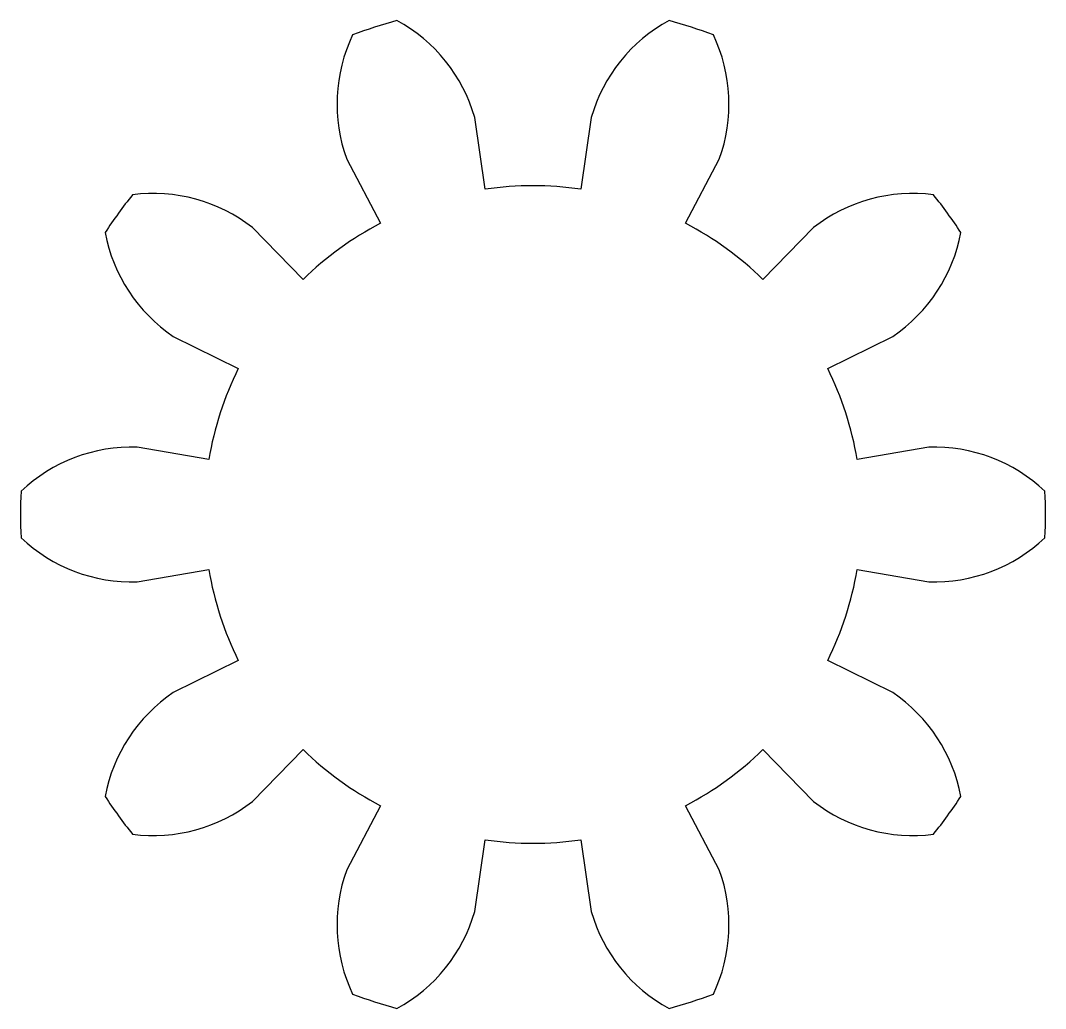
# Model space of a CAD drawing. Header units: millimetres. Extents: x -36 to 36, y -34.7 to 34.7.
import ezdxf

# ---------------------------------------------------------------- set-up
doc = ezdxf.new("R2010")
doc.units = ezdxf.units.MM
doc.layers.add('PROFILE', color=1, linetype='CONTINUOUS')

msp = doc.modelspace()

# ---------------------------------------------------------------- linework, layer by layer
at = {"layer": 'PROFILE'}
msp.add_lwpolyline([(22.772879, -3.873755), (27.795808, -4.728124, 0.200356), (35.962804, -1.636062, 0.022735), (35.962804, 1.636062, 0.200356), (27.795808, 4.728124), (22.772879, 3.873755, 0.072963), (20.700582, 10.251628), (25.266403, 12.512833, 0.200356), (30.056173, 19.814804, 0.022735), (28.132867, 22.462008, 0.200356), (19.708159, 20.163099), (16.14671, 16.519496, 0.072963), (10.721367, 20.461239), (13.086091, 24.974313, 0.200356), (12.669105, 33.697089, 0.022735), (9.557131, 34.70823, 0.200356), (4.092663, 27.896455), (3.353046, 22.855351, 0.072963), (-3.353046, 22.855351), (-4.092663, 27.896455, 0.200356), (-9.557131, 34.70823, 0.022735), (-12.669105, 33.697089, 0.200356), (-13.086091, 24.974313), (-10.721367, 20.461239, 0.072963), (-16.14671, 16.519496), (-19.708159, 20.163099, 0.200356), (-28.132867, 22.462008, 0.022735), (-30.056173, 19.814804, 0.200356), (-25.266403, 12.512833), (-20.700582, 10.251628, 0.072963), (-22.772879, 3.873755), (-27.795808, 4.728124, 0.200356), (-35.962804, 1.636062, 0.022735), (-35.962804, -1.636062, 0.200356), (-27.795808, -4.728124), (-22.772879, -3.873755, 0.072963), (-20.700582, -10.251628), (-25.266403, -12.512833, 0.200356), (-30.056173, -19.814804, 0.022735), (-28.132867, -22.462008, 0.200356), (-19.708159, -20.163099), (-16.14671, -16.519496, 0.072963), (-10.721367, -20.461239), (-13.086091, -24.974313, 0.200356), (-12.669105, -33.697089, 0.022735), (-9.557131, -34.70823, 0.200356), (-4.092663, -27.896455), (-3.353046, -22.855351, 0.072963), (3.353046, -22.855351), (4.092663, -27.896455, 0.200356), (9.557131, -34.70823, 0.022735), (12.669105, -33.697089, 0.200356), (13.086091, -24.974313), (10.721367, -20.461239, 0.072963), (16.14671, -16.519496), (19.708159, -20.163099, 0.200356), (28.132867, -22.462008, 0.022735), (30.056173, -19.814804, 0.200356), (25.266403, -12.512833), (20.700582, -10.251628, 0.072963)], format="xyb", close=True, dxfattribs=at)

doc.saveas('drawing.dxf')
